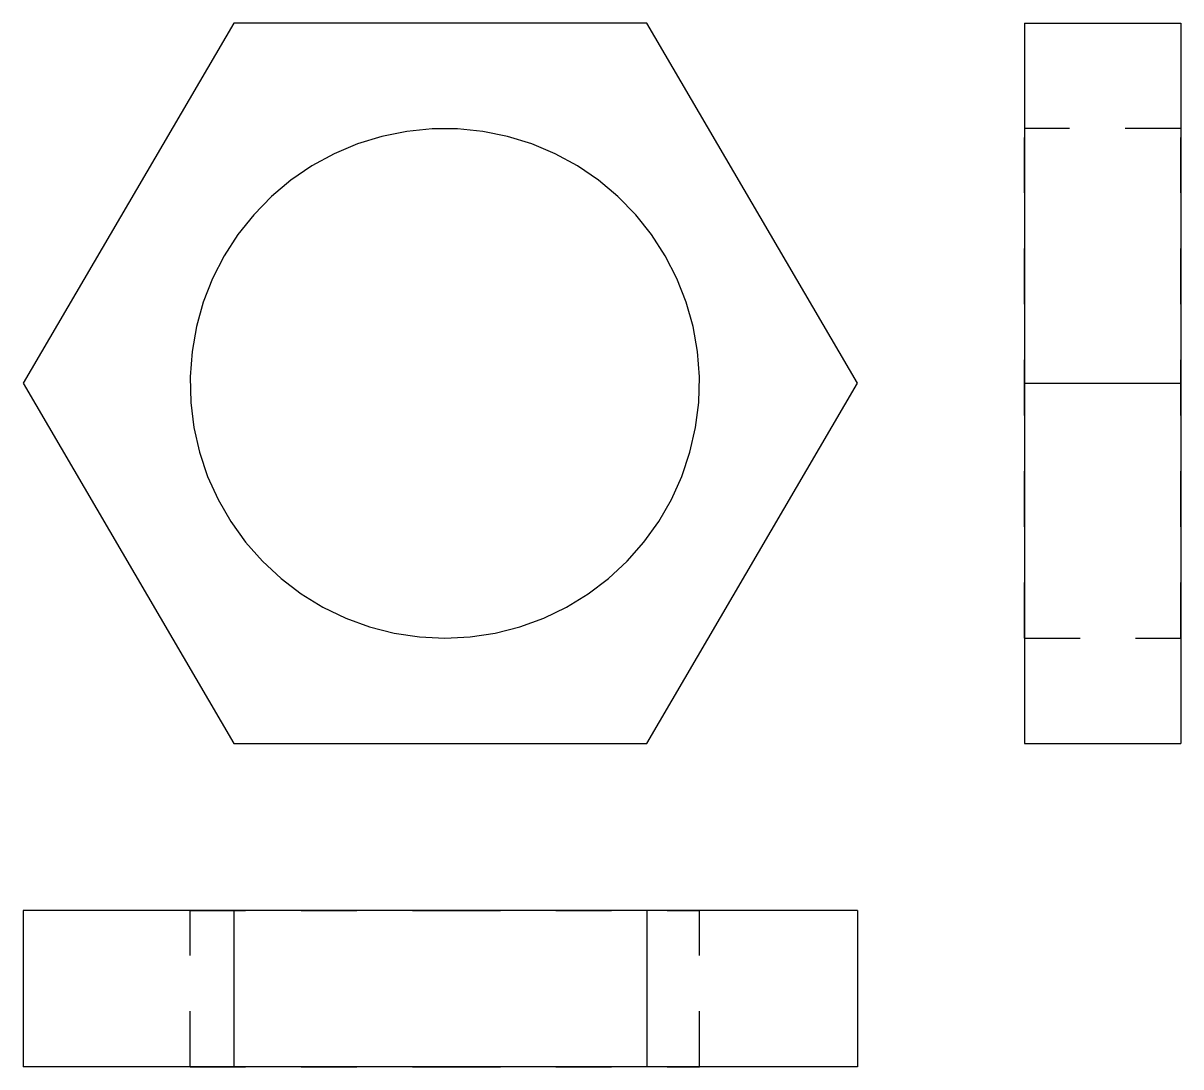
# Model space of a CAD drawing. Extents: x 0 to 2.08, y 0 to 1.88.
import ezdxf

# ---------------------------------------------------------------- set-up
doc = ezdxf.new("R2010")
doc.units = 0
doc.linetypes.add('HIDDEN', pattern=[0.075, 0.050025, -0.024975])
for name, color, linetype in [('FRONT', 7, 'CONTINUOUS'), ('LEFT', 7, 'CONTINUOUS'), ('LEFT_HID', 7, 'HIDDEN'), ('TOP', 7, 'CONTINUOUS'), ('TOP_HID', 7, 'HIDDEN')]:
    doc.layers.add(name, color=color, linetype=linetype)

msp = doc.modelspace()

# ---------------------------------------------------------------- linework, layer by layer
at = {"layer": 'FRONT'}
for p, q in [((0.378947, 1.875987), (0, 1.228618)), ((1.121053, 1.875987), (0.378947, 1.875987)), ((1.5, 1.228618), (1.121053, 1.875987)), ((0.735071, 1.685944), (0.689649, 1.681399)), ((0.780719, 1.685944), (0.735071, 1.685944)), ((0.82614, 1.681399), (0.780719, 1.685944)), ((0.644906, 1.672354), (0.601286, 1.658899)), ((0.689649, 1.681399), (0.644906, 1.672354)), ((0.870884, 1.672354), (0.82614, 1.681399)), ((0.914504, 1.658899), (0.870884, 1.672354)), ((0.601286, 1.658899), (0.559222, 1.641167)), ((0.956568, 1.641167), (0.914504, 1.658899)), ((0.559222, 1.641167), (0.519132, 1.619336)), ((0.996657, 1.619336), (0.956568, 1.641167)), ((0.519132, 1.619336), (0.481416, 1.593621)), ((1.034374, 1.593621), (0.996657, 1.619336)), ((0.481416, 1.593621), (0.446447, 1.564279)), ((1.069342, 1.564279), (1.034374, 1.593621)), ((0.446447, 1.564279), (0.414574, 1.531601)), ((1.101216, 1.531601), (1.069342, 1.564279)), ((0.414574, 1.531601), (0.386113, 1.495912)), ((1.129677, 1.495912), (1.101216, 1.531601)), ((0.386113, 1.495912), (0.361346, 1.457566)), ((1.154443, 1.457566), (1.129677, 1.495912)), ((0.361346, 1.457566), (0.340521, 1.416945)), ((1.175268, 1.416945), (1.154443, 1.457566)), ((0.340521, 1.416945), (0.323844, 1.374452)), ((1.191946, 1.374452), (1.175268, 1.416945)), ((0.323844, 1.374452), (0.31148, 1.33051)), ((1.204309, 1.33051), (1.191946, 1.374452)), ((0.31148, 1.33051), (0.303554, 1.285555)), ((1.212236, 1.285555), (1.204309, 1.33051)), ((0.303554, 1.285555), (0.300142, 1.240034)), ((1.215647, 1.240034), (1.212236, 1.285555)), ((0, 1.228618), (0.378947, 0.58125)), ((0.300142, 1.240034), (0.30128, 1.1944)), ((1.121053, 0.58125), (1.5, 1.228618)), ((1.214509, 1.1944), (1.215647, 1.240034)), ((0.30128, 1.1944), (0.306956, 1.149106)), ((1.208833, 1.149106), (1.214509, 1.1944)), ((0.306956, 1.149106), (0.317114, 1.104602)), ((1.198675, 1.104602), (1.208833, 1.149106)), ((0.317114, 1.104602), (0.331653, 1.061331)), ((1.184137, 1.061331), (1.198675, 1.104602)), ((0.331653, 1.061331), (0.350427, 1.019722)), ((1.165362, 1.019722), (1.184137, 1.061331)), ((0.350427, 1.019722), (0.373251, 0.980189)), ((1.142538, 0.980189), (1.165362, 1.019722)), ((0.373251, 0.980189), (0.399898, 0.943126)), ((1.115891, 0.943126), (1.142538, 0.980189)), ((0.399898, 0.943126), (0.430103, 0.908899)), ((1.085686, 0.908899), (1.115891, 0.943126)), ((0.430103, 0.908899), (0.463566, 0.877851)), ((1.052224, 0.877851), (1.085686, 0.908899)), ((0.463566, 0.877851), (0.499953, 0.850288)), ((1.015836, 0.850288), (1.052224, 0.877851)), ((0.499953, 0.850288), (0.538905, 0.826485)), ((0.976885, 0.826485), (1.015836, 0.850288)), ((0.538905, 0.826485), (0.580032, 0.806679)), ((0.935757, 0.806679), (0.976885, 0.826485)), ((0.580032, 0.806679), (0.622928, 0.791067)), ((0.622928, 0.791067), (0.667165, 0.779803)), ((0.848625, 0.779803), (0.892862, 0.791067)), ((0.892862, 0.791067), (0.935757, 0.806679)), ((0.667165, 0.779803), (0.712303, 0.772999)), ((0.712303, 0.772999), (0.757895, 0.770724)), ((0.757895, 0.770724), (0.803486, 0.772999)), ((0.803486, 0.772999), (0.848625, 0.779803)), ((0.378947, 0.58125), (1.121053, 0.58125))]:
    msp.add_line(p, q, dxfattribs=at)
at = {"layer": 'LEFT'}
for p, q in [((1.8, 1.875987), (2.08125, 1.875987)), ((1.8, 1.875987), (1.8, 1.228618)), ((2.08125, 1.875987), (2.08125, 1.228618)), ((1.8, 1.228618), (2.08125, 1.228618)), ((1.8, 1.228618), (1.8, 0.58125)), ((2.08125, 1.228618), (2.08125, 0.58125)), ((1.8, 0.58125), (2.08125, 0.58125))]:
    msp.add_line(p, q, dxfattribs=at)
at = {"layer": 'LEFT_HID', "linetype": 'HIDDEN'}
for p, q in [((1.8, 0.770724), (1.8, 1.686513)), ((1.8, 1.686513), (1.8, 0.770724)), ((2.08125, 1.686513), (1.8, 1.686513)), ((2.08125, 0.770724), (2.08125, 1.686513)), ((2.08125, 1.686513), (2.08125, 0.770724)), ((1.8, 0.770724), (2.08125, 0.770724))]:
    msp.add_line(p, q, dxfattribs=at)
at = {"layer": 'TOP'}
for p, q in [((0, 0.28125), (0, 0)), ((0.378947, 0.28125), (0, 0.28125)), ((0.378947, 0.28125), (0.378947, 0)), ((1.121053, 0.28125), (0.378947, 0.28125)), ((1.121053, 0.28125), (1.121053, 0)), ((1.5, 0.28125), (1.121053, 0.28125)), ((1.5, 0.28125), (1.5, 0)), ((0.378947, 0), (0, 0)), ((1.121053, 0), (0.378947, 0)), ((1.5, 0), (1.121053, 0))]:
    msp.add_line(p, q, dxfattribs=at)
at = {"layer": 'TOP_HID', "linetype": 'HIDDEN'}
for p, q in [((1.215789, 0.28125), (0.3, 0.28125)), ((0.3, 0.28125), (0.757895, 0.28125)), ((0.3, 0), (0.3, 0.28125)), ((0.757895, 0.28125), (1.215789, 0.28125)), ((1.215789, 0), (1.215789, 0.28125)), ((1.215789, 0), (0.3, 0)), ((0.3, 0), (0.757895, 0)), ((0.757895, 0), (1.215789, 0))]:
    msp.add_line(p, q, dxfattribs=at)

doc.saveas('drawing.dxf')
